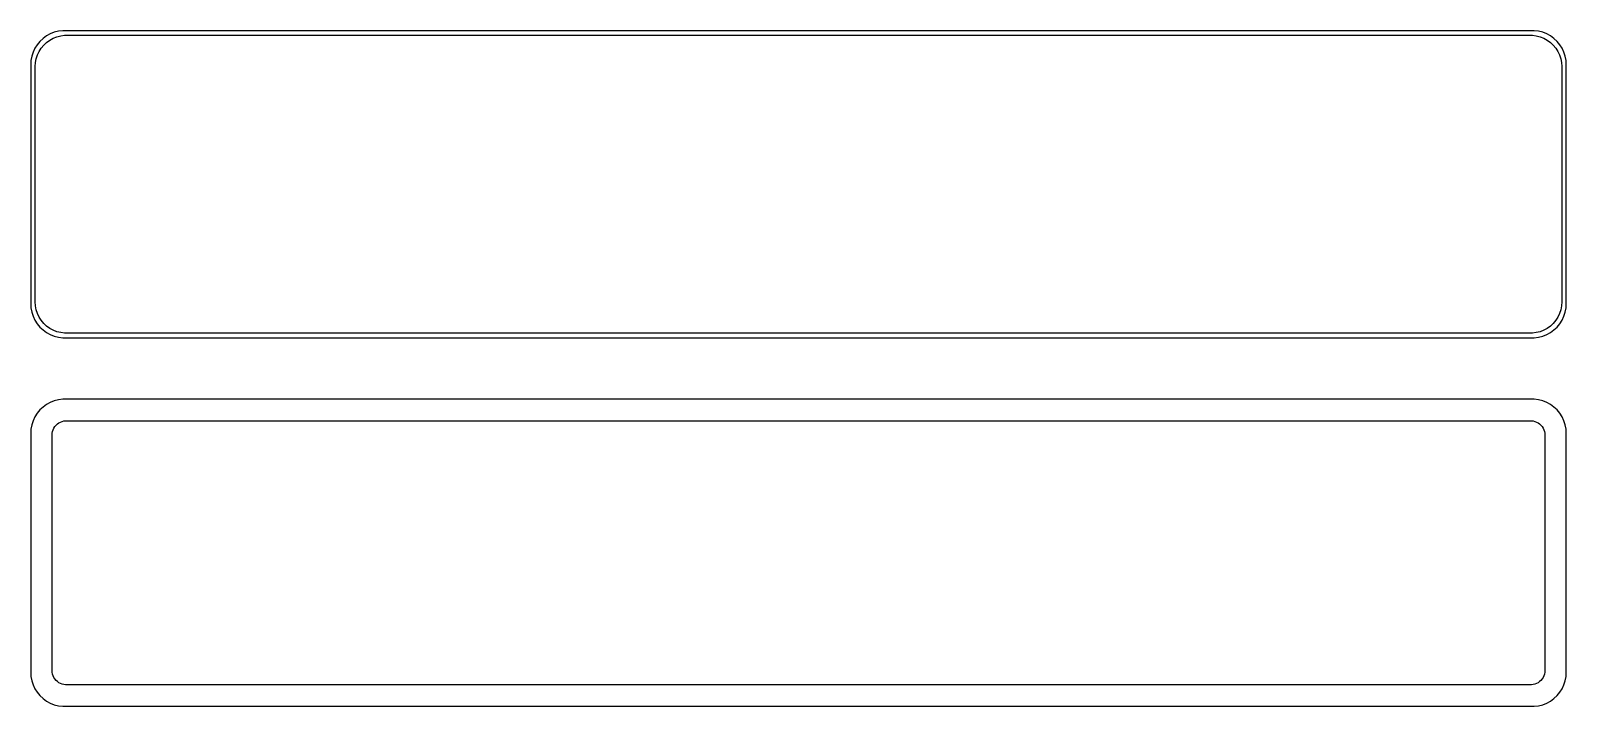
# Model space of a CAD drawing. Header units: metres. Extents: x -112 to 112, y 86 to 184.
import ezdxf

# ---------------------------------------------------------------- set-up
doc = ezdxf.new("R2010")
doc.units = ezdxf.units.M

msp = doc.modelspace()

# ---------------------------------------------------------------- linework, layer by layer
for p, q in [((-111.545, 182.439), (-111.882, 181.909)), ((-111.145, 182.923), (-111.545, 182.439)), ((-110.687, 183.353), (-111.145, 182.923)), ((-110.954, 181.941), (-110.588, 182.384)), ((-110.179, 183.722), (-110.687, 183.353)), ((-110.588, 182.384), (-110.168, 182.778)), ((-109.629, 184.024), (-110.179, 183.722)), ((-110.168, 182.778), (-109.703, 183.116)), ((-109.703, 183.116), (-109.199, 183.393)), ((-109.045, 184.255), (-109.629, 184.024)), ((-109.199, 183.393), (-108.665, 183.604)), ((-108.437, 184.411), (-109.045, 184.255)), ((-108.665, 183.604), (-108.108, 183.747)), ((-107.814, 184.49), (-108.437, 184.411)), ((-108.108, 183.747), (-107.537, 183.819)), ((107.814, 184.49), (-107.814, 184.49)), ((-107.537, 183.819), (107.537, 183.819)), ((107.537, 183.819), (108.108, 183.747)), ((108.437, 184.411), (107.814, 184.49)), ((108.108, 183.747), (108.665, 183.604)), ((109.045, 184.255), (108.437, 184.411)), ((108.665, 183.604), (109.199, 183.393)), ((109.629, 184.024), (109.045, 184.255)), ((109.199, 183.393), (109.703, 183.116)), ((110.179, 183.722), (109.629, 184.024)), ((109.703, 183.116), (110.168, 182.778)), ((110.168, 182.778), (110.588, 182.384)), ((110.687, 183.353), (110.179, 183.722)), ((110.588, 182.384), (110.954, 181.941)), ((111.145, 182.923), (110.687, 183.353)), ((111.545, 182.439), (111.145, 182.923)), ((111.882, 181.909), (111.545, 182.439)), ((-112.461, 180.127), (-112.5, 179.5)), ((-112.343, 180.743), (-112.461, 180.127)), ((-112.149, 181.341), (-112.343, 180.743)), ((-111.882, 181.909), (-112.149, 181.341)), ((-111.792, 179.824), (-111.685, 180.389)), ((-111.685, 180.389), (-111.507, 180.935)), ((-111.507, 180.935), (-111.262, 181.456)), ((-111.262, 181.456), (-110.954, 181.941)), ((110.954, 181.941), (111.262, 181.456)), ((111.262, 181.456), (111.507, 180.935)), ((111.507, 180.935), (111.685, 180.389)), ((111.685, 180.389), (111.792, 179.824)), ((112.149, 181.341), (111.882, 181.909)), ((112.343, 180.743), (112.149, 181.341)), ((112.461, 180.127), (112.343, 180.743)), ((112.5, 179.5), (112.461, 180.127)), ((-112.5, 179.5), (-112.5, 144.5)), ((-111.828, 179.25), (-111.792, 179.824)), ((-111.828, 144.75), (-111.828, 179.25)), ((111.792, 179.824), (111.828, 179.25)), ((111.828, 179.25), (111.828, 144.75)), ((112.5, 144.5), (112.5, 179.5)), ((-112.5, 144.5), (-112.461, 143.873)), ((-111.792, 144.176), (-111.828, 144.75)), ((-111.685, 143.611), (-111.792, 144.176)), ((111.792, 144.176), (111.685, 143.611)), ((111.828, 144.75), (111.792, 144.176)), ((112.461, 143.873), (112.5, 144.5)), ((-112.461, 143.873), (-112.343, 143.257)), ((-112.343, 143.257), (-112.149, 142.659)), ((-112.149, 142.659), (-111.882, 142.091)), ((-111.882, 142.091), (-111.545, 141.561)), ((-111.507, 143.065), (-111.685, 143.611)), ((-111.262, 142.544), (-111.507, 143.065)), ((-110.954, 142.059), (-111.262, 142.544)), ((-110.588, 141.616), (-110.954, 142.059)), ((110.954, 142.059), (110.588, 141.616)), ((111.262, 142.544), (110.954, 142.059)), ((111.507, 143.065), (111.262, 142.544)), ((111.685, 143.611), (111.507, 143.065)), ((111.545, 141.561), (111.882, 142.091)), ((111.882, 142.091), (112.149, 142.659)), ((112.149, 142.659), (112.343, 143.257)), ((112.343, 143.257), (112.461, 143.873)), ((-111.545, 141.561), (-111.145, 141.077)), ((-111.145, 141.077), (-110.687, 140.647)), ((-110.687, 140.647), (-110.179, 140.278)), ((-110.168, 141.222), (-110.588, 141.616)), ((-110.179, 140.278), (-109.629, 139.976)), ((-109.703, 140.884), (-110.168, 141.222)), ((-109.199, 140.607), (-109.703, 140.884)), ((-109.629, 139.976), (-109.045, 139.745)), ((-108.665, 140.396), (-109.199, 140.607)), ((-109.045, 139.745), (-108.437, 139.589)), ((-108.108, 140.253), (-108.665, 140.396)), ((-108.437, 139.589), (-107.814, 139.51)), ((-107.537, 140.181), (-108.108, 140.253)), ((-107.814, 139.51), (107.814, 139.51)), ((107.537, 140.181), (-107.537, 140.181)), ((108.108, 140.253), (107.537, 140.181)), ((107.814, 139.51), (108.437, 139.589)), ((108.665, 140.396), (108.108, 140.253)), ((108.437, 139.589), (109.045, 139.745)), ((109.199, 140.607), (108.665, 140.396)), ((109.045, 139.745), (109.629, 139.976)), ((109.703, 140.884), (109.199, 140.607)), ((109.629, 139.976), (110.179, 140.278)), ((110.168, 141.222), (109.703, 140.884)), ((110.588, 141.616), (110.168, 141.222)), ((110.179, 140.278), (110.687, 140.647)), ((110.687, 140.647), (111.145, 141.077)), ((111.145, 141.077), (111.545, 141.561)), ((-111.545, 128.439), (-111.882, 127.909)), ((-111.145, 128.923), (-111.545, 128.439)), ((-110.687, 129.353), (-111.145, 128.923)), ((-110.179, 129.722), (-110.687, 129.353)), ((-109.629, 130.024), (-110.179, 129.722)), ((-109.045, 130.255), (-109.629, 130.024)), ((-108.437, 130.411), (-109.045, 130.255)), ((-107.814, 130.49), (-108.437, 130.411)), ((107.814, 130.49), (-107.814, 130.49)), ((108.437, 130.411), (107.814, 130.49)), ((109.045, 130.255), (108.437, 130.411)), ((109.629, 130.024), (109.045, 130.255)), ((110.179, 129.722), (109.629, 130.024)), ((110.687, 129.353), (110.179, 129.722)), ((111.145, 128.923), (110.687, 129.353)), ((111.545, 128.439), (111.145, 128.923)), ((111.882, 127.909), (111.545, 128.439)), ((-112.461, 126.127), (-112.5, 125.5)), ((-112.343, 126.743), (-112.461, 126.127)), ((-112.149, 127.341), (-112.343, 126.743)), ((-111.882, 127.909), (-112.149, 127.341)), ((-109.293, 125.775), (-109.211, 126.027)), ((-109.211, 126.027), (-109.099, 126.266)), ((-109.099, 126.266), (-108.957, 126.49)), ((-108.957, 126.49), (-108.788, 126.694)), ((-108.788, 126.694), (-108.595, 126.875)), ((-108.595, 126.875), (-108.38, 127.031)), ((-108.38, 127.031), (-108.148, 127.159)), ((-108.148, 127.159), (-107.902, 127.256)), ((-107.902, 127.256), (-107.645, 127.322)), ((-107.645, 127.322), (-107.382, 127.355)), ((-107.382, 127.355), (107.382, 127.355)), ((107.382, 127.355), (107.645, 127.322)), ((107.645, 127.322), (107.902, 127.256)), ((107.902, 127.256), (108.148, 127.159)), ((108.148, 127.159), (108.38, 127.031)), ((108.38, 127.031), (108.595, 126.875)), ((108.595, 126.875), (108.788, 126.694)), ((108.788, 126.694), (108.957, 126.49)), ((108.957, 126.49), (109.099, 126.266)), ((109.099, 126.266), (109.211, 126.027)), ((109.211, 126.027), (109.293, 125.775)), ((112.149, 127.341), (111.882, 127.909)), ((112.343, 126.743), (112.149, 127.341)), ((112.461, 126.127), (112.343, 126.743)), ((112.5, 125.5), (112.461, 126.127)), ((-112.5, 125.5), (-112.5, 90.5)), ((-109.36, 125.25), (-109.343, 125.514)), ((-109.36, 90.75), (-109.36, 125.25)), ((-109.343, 125.514), (-109.293, 125.775)), ((109.293, 125.775), (109.343, 125.514)), ((109.343, 125.514), (109.36, 125.25)), ((109.36, 125.25), (109.36, 90.75)), ((112.5, 90.5), (112.5, 125.5)), ((-112.5, 90.5), (-112.461, 89.8733)), ((-109.343, 90.4856), (-109.36, 90.75)), ((-109.293, 90.2254), (-109.343, 90.4856)), ((-109.211, 89.9734), (-109.293, 90.2254)), ((109.293, 90.2254), (109.211, 89.9734)), ((109.343, 90.4856), (109.293, 90.2254)), ((109.36, 90.75), (109.343, 90.4856)), ((112.461, 89.8733), (112.5, 90.5)), ((-112.461, 89.8733), (-112.343, 89.2566)), ((-112.343, 89.2566), (-112.149, 88.6594)), ((-112.149, 88.6594), (-111.882, 88.0912)), ((-111.882, 88.0912), (-111.545, 87.5611)), ((-109.099, 89.7337), (-109.211, 89.9734)), ((-108.957, 89.51), (-109.099, 89.7337)), ((-108.788, 89.3059), (-108.957, 89.51)), ((-108.595, 89.1245), (-108.788, 89.3059)), ((-108.38, 88.9688), (-108.595, 89.1245)), ((-108.148, 88.8412), (-108.38, 88.9688)), ((-107.902, 88.7436), (-108.148, 88.8412)), ((-107.645, 88.6777), (-107.902, 88.7436)), ((-107.382, 88.6445), (-107.645, 88.6777)), ((107.382, 88.6445), (-107.382, 88.6445)), ((107.645, 88.6777), (107.382, 88.6445)), ((107.902, 88.7436), (107.645, 88.6777)), ((108.148, 88.8412), (107.902, 88.7436)), ((108.38, 88.9688), (108.148, 88.8412)), ((108.595, 89.1245), (108.38, 88.9688)), ((108.788, 89.3059), (108.595, 89.1245)), ((108.957, 89.51), (108.788, 89.3059)), ((109.099, 89.7337), (108.957, 89.51)), ((109.211, 89.9734), (109.099, 89.7337)), ((111.545, 87.5611), (111.882, 88.0912)), ((111.882, 88.0912), (112.149, 88.6594)), ((112.149, 88.6594), (112.343, 89.2566)), ((112.343, 89.2566), (112.461, 89.8733)), ((-111.545, 87.5611), (-111.145, 87.0773)), ((-111.145, 87.0773), (-110.687, 86.6474)), ((-110.687, 86.6474), (-110.179, 86.2784)), ((-110.179, 86.2784), (-109.629, 85.9759)), ((-109.629, 85.9759), (-109.045, 85.7447)), ((-109.045, 85.7447), (-108.437, 85.5886)), ((-108.437, 85.5886), (-107.814, 85.5099)), ((-107.814, 85.5099), (107.814, 85.5099)), ((107.814, 85.5099), (108.437, 85.5886)), ((108.437, 85.5886), (109.045, 85.7447)), ((109.045, 85.7447), (109.629, 85.9759)), ((109.629, 85.9759), (110.179, 86.2784)), ((110.179, 86.2784), (110.687, 86.6474)), ((110.687, 86.6474), (111.145, 87.0773)), ((111.145, 87.0773), (111.545, 87.5611))]:
    msp.add_line(p, q)

doc.saveas('drawing.dxf')
